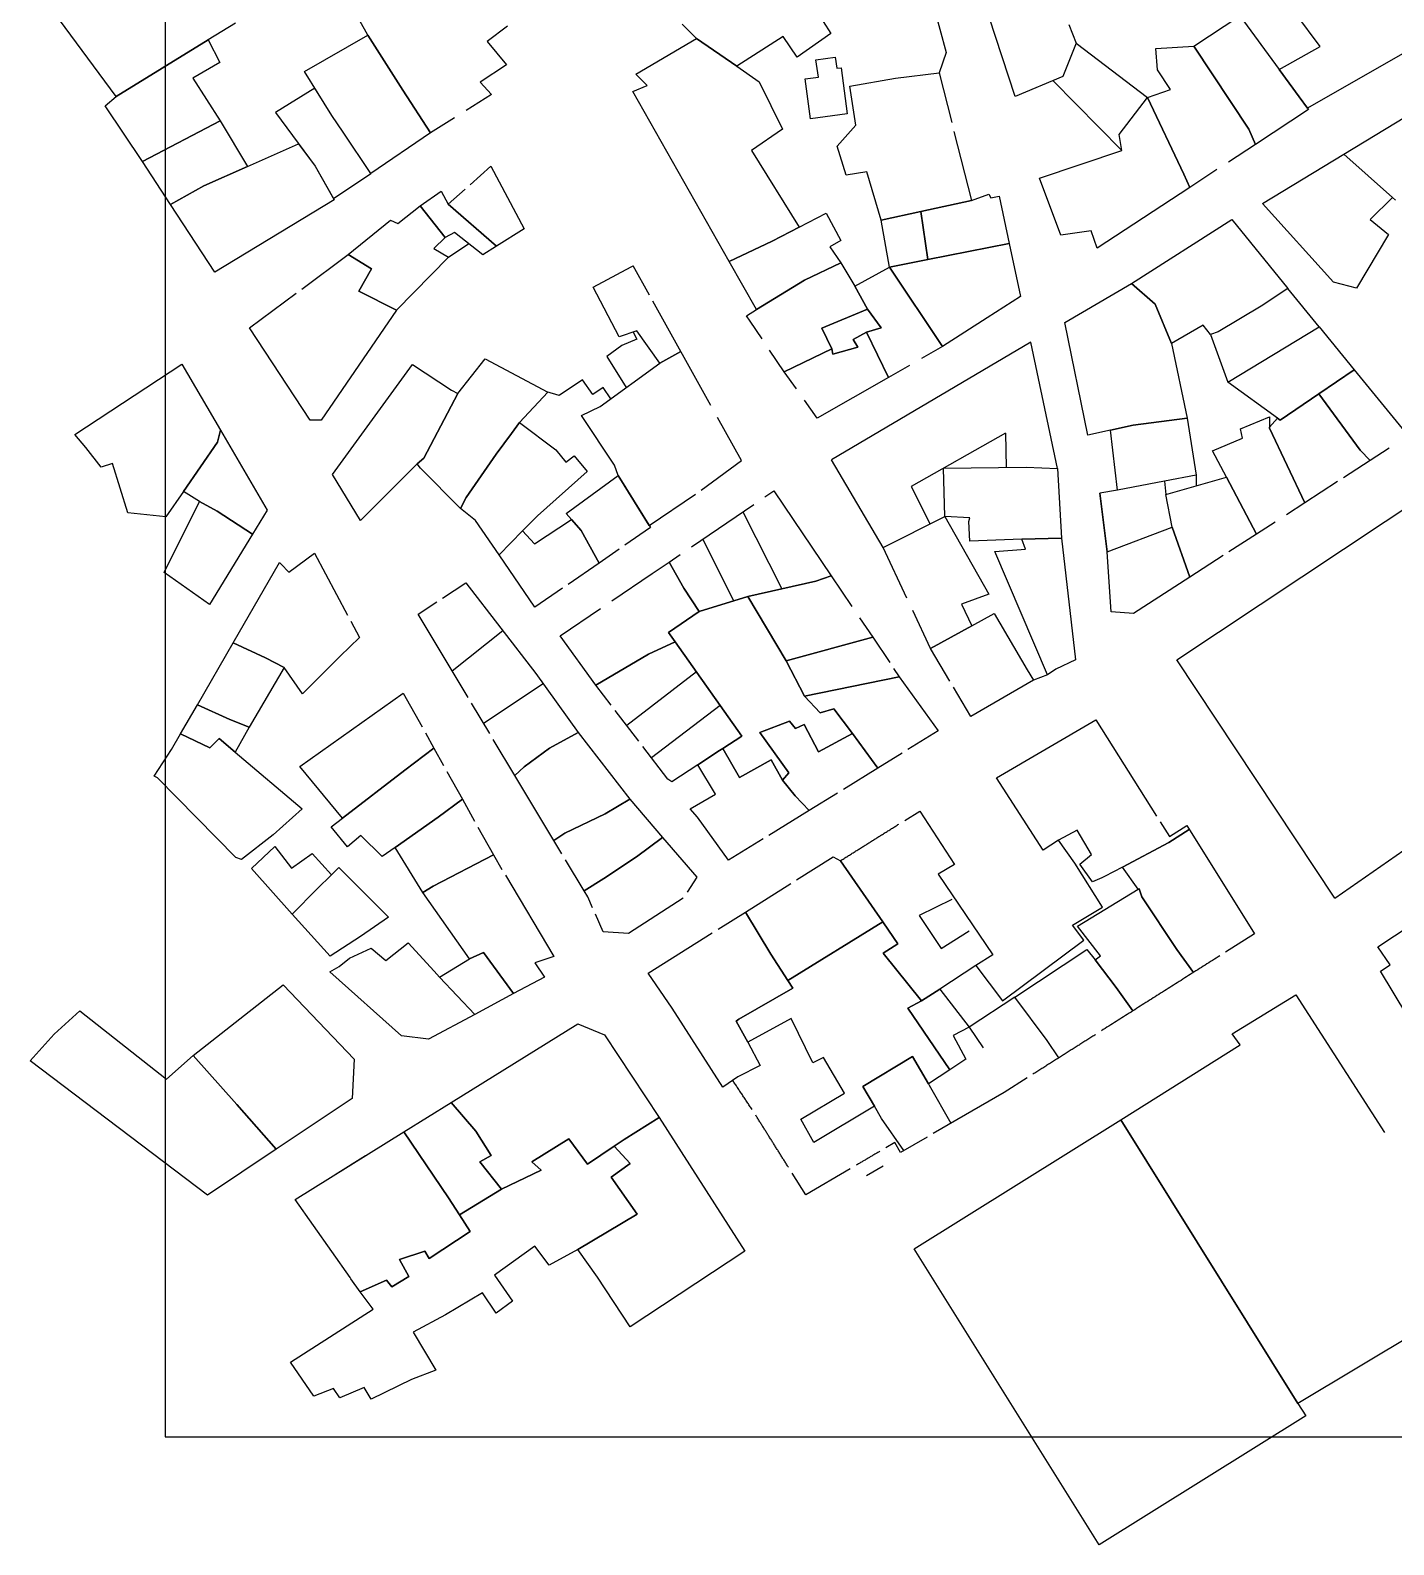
# Model space of a CAD drawing. Header units: millimetres. Extents: x 15 to 383, y 34 to 514.
# Drawn here: x 30.2 to 230.3, y 34.2 to 256.4 of the extents above; entities that cross this region are included whole.
import ezdxf

# ---------------------------------------------------------------- set-up
doc = ezdxf.new("R2010")
doc.units = ezdxf.units.MM
doc.header["$MEASUREMENT"] = 0
doc.layers.add('EKSARXIA KTIRIA', color=253, linetype='Continuous')

msp = doc.modelspace()

# ---------------------------------------------------------------- linework, layer by layer
at = {"layer": 'EKSARXIA KTIRIA'}
for p, q in [((50, 470), (50, 50)), ((144.01, 261.72), (147.68, 255.97)), ((42.81, 246.72), (33.65, 259.08)), ((79.76, 255.73), (77.38, 259.93)), ((162.79, 260.02), (164.64, 253.18)), ((174.77, 246.72), (170.92, 258.34)), ((201, 254.1), (207.73, 258.56)), ((207.73, 258.56), (213.5, 250.68)), ((219.52, 254.04), (215.96, 258.85)), ((60.29, 257.46), (56.31, 255.01)), ((70.43, 250.35), (79.76, 255.73)), ((84.87, 247.63), (79.76, 255.73)), ((79.76, 255.73), (84.87, 247.63)), ((100.22, 257.05), (97.25, 254.78)), ((127.97, 255.22), (125.89, 257.33)), ((147.68, 255.97), (142.74, 252.48)), ((182.64, 257.28), (183.7, 254.55)), ((56.31, 255.01), (42.81, 246.72)), ((42.81, 246.72), (56.31, 255.01)), ((56.31, 255.01), (58.02, 251.7)), ((97.25, 254.78), (100.08, 251.35)), ((119.1, 249.96), (127.97, 255.22)), ((127.97, 255.22), (133.89, 251.14)), ((133.89, 251.14), (127.97, 255.22)), ((140.72, 255.49), (133.89, 251.14)), ((142.74, 252.48), (140.72, 255.49)), ((183.7, 254.55), (181.75, 249.66)), ((183.7, 254.55), (194.18, 246.56)), ((195.41, 253.73), (201, 254.1)), ((195.65, 250.6), (195.41, 253.73)), ((209.08, 241.89), (201, 254.1)), ((201, 254.1), (209.08, 241.89)), ((213.5, 250.68), (219.52, 254.04)), ((58.02, 251.7), (54.04, 249.42)), ((100.08, 251.35), (96.24, 248.79)), ((145.52, 252.1), (148.34, 252.48)), ((145.87, 249.53), (145.52, 252.1)), ((148.34, 252.48), (148.57, 250.85)), ((164.64, 253.18), (163.59, 250.17)), ((232.28, 253.37), (217.68, 244.98)), ((54.04, 249.42), (58.08, 243.11)), ((74.47, 243.91), (70.43, 250.35)), ((120.72, 248.33), (119.1, 249.96)), ((133.89, 251.14), (137.18, 248.87)), ((143.94, 249.28), (145.87, 249.53)), ((144.71, 243.43), (143.94, 249.28)), ((148.57, 250.85), (149.23, 250.93)), ((149.23, 250.93), (150.11, 244.14)), ((150.49, 248.24), (157.18, 249.41)), ((157.18, 249.41), (163.59, 250.17)), ((163.59, 250.17), (165.44, 242.89)), ((181.75, 249.66), (174.77, 246.72)), ((190.4, 238.78), (180.31, 249.05)), ((197.54, 247.71), (195.65, 250.6)), ((213.5, 250.68), (216.44, 246.67)), ((216.44, 246.67), (213.5, 250.68)), ((41.18, 245.34), (42.81, 246.72)), ((71.95, 247.93), (66.18, 244.36)), ((74.47, 243.91), (71.95, 247.93)), ((88.95, 241.35), (84.87, 247.63)), ((84.87, 247.63), (88.95, 241.35)), ((97.87, 246.99), (94.18, 244.66)), ((96.24, 248.79), (97.87, 246.99)), ((118.62, 247.42), (120.72, 248.33)), ((132.78, 222.49), (118.62, 247.42)), ((137.18, 248.87), (140.59, 241.89)), ((151.39, 242.5), (150.49, 248.24)), ((194.18, 246.56), (197.54, 247.71)), ((46.67, 237.17), (41.18, 245.34)), ((190.01, 241.11), (194.18, 246.56)), ((199.53, 235.33), (194.18, 246.56)), ((194.18, 246.56), (199.53, 235.33)), ((217.81, 244.79), (210.02, 239.68)), ((217.68, 244.98), (216.44, 246.67)), ((216.44, 246.67), (217.68, 244.98)), ((217.68, 244.98), (217.81, 244.79)), ((222.99, 238.23), (236.3, 246.32)), ((46.67, 237.17), (58.08, 243.11)), ((58.08, 243.11), (46.67, 237.17)), ((58.08, 243.11), (62.09, 236.45)), ((66.18, 244.36), (72, 236.46)), ((76.11, 241.46), (74.47, 243.91)), ((76.11, 241.46), (74.47, 243.91)), ((92.48, 243.59), (88.95, 241.35)), ((150.11, 244.14), (144.71, 243.43)), ((148.63, 239.4), (151.39, 242.5)), ((80.16, 235.42), (76.11, 241.46)), ((80.16, 235.42), (76.11, 241.46)), ((88.95, 241.35), (80.16, 235.42)), ((140.59, 241.89), (136.07, 238.8)), ((165.77, 241.58), (168.34, 231.45)), ((190.4, 238.78), (190.01, 241.11)), ((209.08, 241.89), (210.02, 239.68)), ((210.02, 239.68), (209.08, 241.89)), ((62.09, 236.45), (69.57, 239.75)), ((69.57, 239.75), (72, 236.46)), ((136.07, 238.8), (143.07, 227.51)), ((149.96, 235.15), (148.63, 239.4)), ((178.31, 234.72), (190.4, 238.78)), ((210.02, 239.68), (206.05, 237.07)), ((211.07, 230.99), (222.99, 238.23)), ((222.99, 238.23), (230.14, 231.88)), ((230.14, 231.88), (222.99, 238.23)), ((50.78, 230.87), (46.67, 237.17)), ((55.67, 233.61), (62.09, 236.45)), ((62.09, 236.45), (55.67, 233.61)), ((72, 236.46), (74.81, 231.52)), ((72, 236.46), (74.69, 231.73)), ((94.76, 233.76), (97.81, 236.46)), ((97.81, 236.46), (102.67, 227.3)), ((152.96, 235.67), (149.96, 235.15)), ((155.08, 228.56), (152.96, 235.67)), ((204.37, 235.97), (200.4, 233.37)), ((50.78, 230.87), (55.67, 233.61)), ((55.67, 233.61), (50.78, 230.87)), ((74.69, 231.73), (80.16, 235.42)), ((181.47, 226.34), (178.31, 234.72)), ((199.53, 235.33), (200.4, 233.37)), ((200.4, 233.37), (199.53, 235.33)), ((74.81, 231.52), (57.26, 220.9)), ((87.4, 230.68), (90.51, 232.82)), ((90.51, 232.82), (91.52, 230.89)), ((91.52, 230.89), (94.01, 233.09)), ((168.34, 231.45), (160.9, 229.83)), ((160.9, 229.83), (168.34, 231.45)), ((168.34, 231.45), (170.91, 232.36)), ((170.91, 232.36), (171.17, 231.82)), ((171.17, 231.82), (172.4, 232.08)), ((172.4, 232.08), (173.87, 225.12)), ((200.4, 233.37), (186.79, 224.43)), ((230.14, 231.88), (226.86, 228.67)), ((230.57, 231.5), (230.14, 231.88)), ((57.26, 220.9), (50.78, 230.87)), ((84.14, 228.08), (87.4, 230.68)), ((91.07, 226.01), (87.4, 230.68)), ((87.4, 230.68), (91.07, 226.01)), ((98.61, 224.74), (91.52, 230.89)), ((91.52, 230.89), (98.61, 224.74)), ((143.07, 227.51), (147.03, 229.56)), ((147.03, 229.56), (149.18, 225.58)), ((160.9, 229.83), (155.08, 228.56)), ((155.08, 228.56), (160.9, 229.83)), ((161.95, 222.79), (160.9, 229.83)), ((160.9, 229.83), (161.95, 222.79)), ((221.46, 219.44), (211.07, 230.99)), ((76.83, 223.51), (83.05, 228.56)), ((83.05, 228.56), (84.14, 228.08)), ((92.47, 226.77), (91.07, 226.01)), ((96.61, 223.48), (92.47, 226.77)), ((102.67, 227.3), (98.61, 224.74)), ((139.07, 225.45), (143.07, 227.51)), ((143.07, 227.51), (139.07, 225.45)), ((156.31, 221.68), (155.08, 228.56)), ((185.89, 226.99), (181.47, 226.34)), ((186.79, 224.43), (185.89, 226.99)), ((191.85, 219.26), (206.54, 228.64)), ((206.54, 228.64), (214.77, 218.55)), ((226.86, 228.67), (229.57, 226.46)), ((91.07, 226.01), (89.44, 224.4)), ((91.59, 223.15), (94.54, 225.13)), ((98.61, 224.74), (96.61, 223.48)), ((139.07, 225.45), (132.78, 222.49)), ((132.78, 222.49), (139.07, 225.45)), ((149.18, 225.58), (147.53, 224.64)), ((147.53, 224.64), (149.15, 222.31)), ((173.87, 225.12), (161.95, 222.79)), ((161.95, 222.79), (173.87, 225.12)), ((173.87, 225.12), (175.52, 217.33)), ((229.57, 226.46), (224.86, 218.59)), ((70.03, 218.45), (76.83, 223.51)), ((76.83, 223.51), (80.29, 221.39)), ((80.29, 221.39), (76.83, 223.51)), ((91.59, 223.15), (83.95, 215.33)), ((89.44, 224.4), (91.59, 223.15)), ((136.79, 215.44), (132.78, 222.49)), ((143.81, 219.77), (149.15, 222.31)), ((149.15, 222.31), (143.81, 219.77)), ((149.15, 222.31), (151.24, 218.86)), ((161.95, 222.79), (156.31, 221.68)), ((156.31, 221.68), (161.95, 222.79)), ((80.29, 221.39), (78.4, 218.16)), ((78.4, 218.16), (80.29, 221.39)), ((112.81, 218.73), (118.4, 221.69)), ((118.4, 221.69), (118.68, 221.84)), ((151.24, 218.86), (156.31, 221.68)), ((156.31, 221.68), (164.1, 210.01)), ((164.1, 210.01), (156.31, 221.68)), ((62.36, 212.74), (69.23, 217.86)), ((78.4, 218.16), (83.95, 215.33)), ((83.95, 215.33), (78.4, 218.16)), ((116.61, 211.42), (112.81, 218.73)), ((136.79, 215.44), (143.81, 219.77)), ((143.81, 219.77), (136.79, 215.44)), ((151.24, 218.86), (153.08, 215.51)), ((153.08, 215.51), (151.24, 218.86)), ((182.06, 213.55), (191.85, 219.26)), ((195.29, 216.22), (191.85, 219.26)), ((191.85, 219.26), (195.29, 216.22)), ((214.77, 218.55), (210.87, 215.94)), ((219.36, 212.92), (214.77, 218.55)), ((224.86, 218.59), (221.46, 219.44)), ((175.52, 217.33), (170.65, 214.21)), ((197.69, 210.47), (195.29, 216.22)), ((195.29, 216.22), (197.69, 210.47)), ((210.87, 215.94), (204.56, 212.18)), ((83.95, 215.33), (72.9, 199.2)), ((135.3, 214.53), (136.79, 215.44)), ((135.84, 213.74), (135.3, 214.53)), ((137.6, 211.12), (135.84, 213.74)), ((153.08, 215.51), (146.38, 212.7)), ((146.38, 212.7), (153.08, 215.51)), ((155.1, 212.76), (153.08, 215.51)), ((153.08, 215.51), (155.1, 212.76)), ((170.65, 214.21), (164.1, 210.01)), ((185.43, 197.01), (182.06, 213.55)), ((71.28, 199.22), (62.36, 212.74)), ((119.24, 212.33), (116.61, 211.42)), ((118.66, 212.13), (119.21, 211.11)), ((122.59, 207.58), (119.24, 212.33)), ((146.38, 212.7), (147.85, 209.69)), ((147.85, 209.69), (146.38, 212.7)), ((150.99, 211.02), (152.91, 212.1)), ((152.91, 212.1), (150.99, 211.02)), ((152.91, 212.1), (155.1, 212.76)), ((155.1, 212.76), (152.91, 212.1)), ((156.15, 205.48), (152.91, 212.1)), ((152.91, 212.1), (156.15, 205.48)), ((202.35, 213.16), (197.69, 210.47)), ((203.43, 211.78), (202.35, 213.16)), ((204.56, 212.18), (203.43, 211.78)), ((203.43, 211.78), (205.99, 204.8)), ((205.99, 204.8), (219.36, 212.92)), ((219.36, 212.92), (224.54, 206.57)), ((117.02, 210.14), (114.83, 208.55)), ((119.21, 211.11), (117.02, 210.14)), ((122.59, 207.58), (125.67, 209.29)), ((125.67, 209.29), (122.59, 207.58)), ((140.87, 206.28), (138.72, 209.46)), ((140.87, 206.28), (147.85, 209.69)), ((147.85, 209.69), (140.87, 206.28)), ((177.08, 210.63), (147.8, 193.4)), ((147.85, 209.69), (147.98, 208.87)), ((147.98, 208.87), (147.85, 209.69)), ((147.98, 208.87), (151.67, 209.93)), ((151.67, 209.93), (147.98, 208.87)), ((151.67, 209.93), (150.99, 211.02)), ((150.99, 211.02), (151.67, 209.93)), ((164.1, 210.01), (161, 208.25)), ((180.99, 192.13), (177.08, 210.63)), ((197.69, 210.47), (200.02, 199.48)), ((36.71, 197.1), (52.42, 207.43)), ((52.42, 207.43), (58.12, 197.72)), ((74.54, 191.25), (86.27, 207.37)), ((86.27, 207.37), (92.04, 203.61)), ((92.97, 203.13), (96.95, 208.2)), ((96.95, 208.2), (106.15, 203.3)), ((113.85, 201.22), (122.59, 207.58)), ((114.83, 208.55), (117.68, 204)), ((159.25, 207.25), (156.15, 205.48)), ((111.27, 205.12), (107.81, 202.83)), ((112.75, 202.96), (111.27, 205.12)), ((142.65, 203.78), (140.87, 206.28)), ((156.15, 205.48), (145.69, 199.51)), ((213.26, 199.48), (205.99, 204.8)), ((224.54, 206.57), (219.34, 203.05)), ((219.34, 203.05), (224.54, 206.57)), ((224.54, 206.57), (232.45, 196.88)), ((92.97, 203.13), (87.98, 193.63)), ((87.98, 193.63), (92.97, 203.13)), ((92.04, 203.61), (92.97, 203.13)), ((106.15, 203.3), (102.02, 198.84)), ((107.81, 202.83), (106, 203.38)), ((114.3, 204.02), (112.75, 202.96)), ((115.4, 202.35), (114.3, 204.02)), ((219.34, 203.05), (213.64, 199.2)), ((213.64, 199.2), (219.34, 203.05)), ((219.34, 203.05), (225.4, 194.81)), ((225.4, 194.81), (219.34, 203.05)), ((111.11, 199.88), (113.85, 201.22)), ((145.69, 199.51), (143.81, 202.15)), ((72.9, 199.2), (71.28, 199.22)), ((100.84, 197.25), (102.02, 198.84)), ((102.02, 198.84), (100.84, 197.25)), ((102.02, 198.84), (107.31, 194.83)), ((115.96, 192.61), (111.11, 199.88)), ((134.61, 193.26), (131.08, 199.58)), ((192.1, 198.46), (185.43, 197.01)), ((188.76, 197.74), (192.1, 198.46)), ((200.02, 199.48), (192.1, 198.46)), ((192.1, 198.46), (200.02, 199.48)), ((200.02, 199.48), (201.33, 191.12)), ((207.85, 197.95), (212.09, 199.68)), ((208.11, 196.58), (207.85, 197.95)), ((212.09, 199.68), (212.07, 198.18)), ((212.07, 198.18), (213.26, 199.48)), ((212.07, 198.18), (212.07, 198.05)), ((212.07, 198.05), (212.07, 198.18)), ((212.07, 198.05), (217.3, 187.09)), ((217.3, 187.09), (212.07, 198.05)), ((213.64, 199.2), (213.26, 199.48)), ((213.26, 199.48), (213.64, 199.2)), ((38.32, 195.21), (36.71, 197.1)), ((57.68, 195.99), (52.66, 188.74)), ((52.66, 188.74), (57.68, 195.99)), ((58.12, 197.72), (57.68, 195.99)), ((57.68, 195.99), (58.12, 197.72)), ((58.12, 197.72), (64.98, 186)), ((98.57, 194.23), (100.84, 197.25)), ((100.84, 197.25), (98.57, 194.23)), ((173.35, 197.31), (159.49, 189.47)), ((173.35, 197.31), (173.42, 192.27)), ((189.77, 188.95), (188.76, 197.74)), ((203.73, 194.71), (208.11, 196.58)), ((40.6, 192.32), (38.32, 195.21)), ((87.98, 193.63), (86.99, 192.81)), ((86.99, 192.81), (87.98, 193.63)), ((94.16, 187.85), (98.57, 194.23)), ((98.57, 194.23), (94.16, 187.85)), ((107.31, 194.83), (108.79, 193.05)), ((108.79, 193.05), (110.02, 193.99)), ((110.02, 193.99), (111.91, 191.65)), ((155.39, 180.5), (147.8, 193.4)), ((205.77, 190.86), (203.73, 194.71)), ((225.4, 194.81), (226.89, 193.28)), ((226.89, 193.28), (225.4, 194.81)), ((229.67, 195.08), (226.89, 193.28)), ((42.25, 192.85), (40.6, 192.32)), ((44.5, 185.61), (42.25, 192.85)), ((78.65, 184.48), (74.54, 191.25)), ((86.99, 192.81), (78.65, 184.48)), ((87.47, 192.18), (86.99, 192.81)), ((93.32, 186.23), (87.47, 192.18)), ((111.91, 191.65), (104.63, 185.17)), ((116.49, 191.1), (115.96, 192.61)), ((128.66, 188.94), (134.61, 193.26)), ((164.22, 192.14), (176.36, 192.31)), ((164.43, 185.05), (164.22, 192.14)), ((176.36, 192.31), (180.99, 192.13)), ((180.99, 192.13), (181.58, 181.9)), ((226.89, 193.28), (222.93, 190.73)), ((108.87, 185.49), (116.49, 191.1)), ((116.49, 191.1), (121.23, 183.43)), ((121.04, 183.75), (116.49, 191.1)), ((159.49, 189.47), (162.27, 183.96)), ((189.77, 188.95), (187.17, 188.47)), ((196.69, 190.24), (189.77, 188.95)), ((201.33, 191.12), (196.69, 190.24)), ((196.69, 190.24), (196.87, 188.28)), ((196.87, 188.28), (205.77, 190.86)), ((201.33, 191.12), (201.32, 189.57)), ((205.77, 190.86), (210.18, 182.49)), ((210.18, 182.49), (205.77, 190.86)), ((222.09, 190.19), (217.3, 187.09)), ((49.83, 176.86), (55.04, 187.25)), ((52.66, 188.74), (50.08, 185.01)), ((55.04, 187.25), (52.66, 188.74)), ((57.62, 185.86), (55.04, 187.25)), ((55.04, 187.25), (57.62, 185.86)), ((93.32, 186.23), (94.16, 187.85)), ((94.16, 187.85), (93.32, 186.23)), ((138.03, 187.96), (139.31, 188.82)), ((139.31, 188.82), (147.74, 176.37)), ((187.17, 188.47), (188.24, 179.88)), ((188.24, 179.88), (187.17, 188.47)), ((197.78, 183.5), (196.87, 188.28)), ((198.48, 164.04), (235.77, 188.79)), ((217.3, 187.09), (214.58, 185.33)), ((50.08, 185.01), (44.5, 185.61)), ((62.81, 182.46), (57.62, 185.86)), ((57.62, 185.86), (62.81, 182.46)), ((64.98, 186), (62.81, 182.46)), ((95.54, 184.49), (93.32, 186.23)), ((99, 179.44), (95.54, 184.49)), ((104.63, 185.17), (102.46, 182.97)), ((104.21, 181.05), (109.64, 184.61)), ((109.64, 184.61), (108.87, 185.49)), ((109.64, 184.61), (111.03, 183.02)), ((111.03, 183.02), (109.64, 184.61)), ((134.78, 185.74), (140.49, 174.46)), ((155.39, 180.5), (164.43, 185.05)), ((164.43, 185.05), (170.87, 173.68)), ((168.11, 184.88), (164.43, 185.05)), ((167.97, 184.34), (168.11, 184.88)), ((62.81, 182.46), (56.51, 172.16)), ((99, 179.44), (102.46, 182.97)), ((102.46, 182.97), (99, 179.44)), ((102.46, 182.97), (104.21, 181.05)), ((111.03, 183.02), (113.71, 178.24)), ((113.71, 178.24), (111.03, 183.02)), ((121.23, 183.43), (117.47, 180.84)), ((168.08, 181.47), (167.97, 184.34)), ((188.24, 179.88), (197.78, 183.5)), ((200.4, 176.17), (197.78, 183.5)), ((197.78, 183.5), (200.4, 176.17)), ((210.18, 182.49), (206.14, 179.87)), ((212.9, 184.24), (210.18, 182.49)), ((116.65, 180.27), (113.71, 178.24)), ((128.9, 181.74), (133.41, 172.69)), ((158.87, 173.1), (155.39, 180.5)), ((175.75, 181.72), (168.08, 181.47)), ((171.76, 179.92), (176.27, 180.28)), ((175.75, 181.72), (181.58, 181.9)), ((181.58, 181.9), (175.75, 181.72)), ((176.27, 180.28), (175.75, 181.72)), ((181.58, 181.9), (183.6, 164.01)), ((59.96, 166.51), (66.78, 178.32)), ((66.78, 178.32), (67, 178.09)), ((67, 178.09), (68.15, 176.92)), ((68.15, 176.92), (71.89, 179.67)), ((71.89, 179.67), (76.76, 170.58)), ((104.27, 171.74), (99, 179.44)), ((113.71, 178.24), (109.16, 175.11)), ((121.47, 176.68), (123.95, 178.36)), ((123.95, 178.36), (125.6, 179.49)), ((123.95, 178.36), (126.1, 174.53)), ((126.1, 174.53), (123.95, 178.36)), ((179.51, 161.84), (171.76, 179.92)), ((188.87, 171.06), (188.24, 179.88)), ((205.29, 179.33), (200.4, 176.17)), ((56.51, 172.16), (49.83, 176.86)), ((115.54, 172.67), (121.47, 176.68)), ((145.48, 175.57), (147.74, 176.37)), ((147.74, 176.37), (145.48, 175.57)), ((147.74, 176.37), (150.8, 171.87)), ((200.4, 176.17), (192.11, 170.81)), ((90.72, 173.1), (94.1, 175.31)), ((94.1, 175.31), (104.42, 162.01)), ((108.33, 174.54), (104.27, 171.74)), ((126.1, 174.53), (128.39, 171.1)), ((128.39, 171.1), (126.1, 174.53)), ((135.5, 173.34), (145.48, 175.57)), ((145.48, 175.57), (135.5, 173.34)), ((170.87, 173.68), (166.9, 172.21)), ((87.11, 170.74), (89.88, 172.55)), ((107.95, 167.54), (113.88, 171.55)), ((135.5, 173.34), (128.39, 171.1)), ((128.39, 171.1), (135.5, 173.34)), ((141.13, 163.87), (135.5, 173.34)), ((135.5, 173.34), (141.13, 163.87)), ((162.34, 165.71), (159.73, 171.26)), ((166.9, 172.21), (168.41, 169.03)), ((77.24, 169.69), (78.5, 167.32)), ((94.45, 158.51), (87.11, 170.74)), ((128.39, 171.1), (123.88, 168.05)), ((123.88, 168.05), (128.39, 171.1)), ((151.92, 170.21), (153.85, 167.36)), ((168.41, 169.03), (162.34, 165.71)), ((162.34, 165.71), (168.41, 169.03)), ((168.41, 169.03), (171.67, 170.81)), ((171.67, 170.81), (176.5, 162.58)), ((192.11, 170.81), (188.87, 171.06)), ((78.5, 167.32), (75.69, 164.57)), ((92.1, 162.43), (99.53, 168.32)), ((113.22, 160.3), (107.95, 167.54)), ((124.87, 166.69), (120.92, 164.88)), ((120.92, 164.88), (124.87, 166.69)), ((123.88, 168.05), (124.87, 166.69)), ((124.87, 166.69), (123.88, 168.05)), ((124.87, 166.69), (134.63, 152.85)), ((134.63, 152.85), (124.87, 166.69)), ((153.85, 167.36), (141.13, 163.87)), ((141.13, 163.87), (153.85, 167.36)), ((153.85, 167.36), (156.35, 163.62)), ((54.72, 157.44), (59.96, 166.51)), ((64.74, 164.3), (59.96, 166.51)), ((59.96, 166.51), (64.74, 164.3)), ((75.69, 164.57), (70.15, 159.06)), ((120.92, 164.88), (113.22, 160.3)), ((113.22, 160.3), (120.92, 164.88)), ((165.19, 160.88), (162.34, 165.71)), ((67.46, 162.91), (62.32, 154.16)), ((67.46, 162.91), (64.74, 164.3)), ((64.74, 164.3), (67.46, 162.91)), ((70.15, 159.06), (67.46, 162.91)), ((128, 162.25), (117.74, 154.39)), ((143.81, 158.72), (141.13, 163.87)), ((141.13, 163.87), (143.81, 158.72)), ((156.91, 162.78), (157.75, 161.54)), ((176.5, 162.58), (177.45, 161.07)), ((180.75, 162.65), (179.51, 161.84)), ((183.6, 164.01), (180.75, 162.65)), ((221.69, 129.06), (198.48, 164.04)), ((96.71, 154.75), (105.46, 160.56)), ((104.42, 162.01), (110.61, 153.37)), ((115.44, 157.4), (113.22, 160.3)), ((143.81, 158.72), (157.75, 161.54)), ((157.75, 161.54), (143.81, 158.72)), ((157.75, 161.54), (163.47, 153.6)), ((177.45, 161.07), (168.26, 155.7)), ((179.51, 161.84), (177.45, 161.07)), ((69.75, 148.39), (84.93, 159.15)), ((84.93, 159.15), (87.69, 154.19)), ((146.11, 156.23), (143.81, 158.72)), ((143.81, 158.72), (146.11, 156.23)), ((168.26, 155.7), (165.71, 160.02)), ((52.25, 153.17), (54.72, 157.44)), ((54.72, 157.44), (59.47, 155.27)), ((59.47, 155.27), (54.72, 157.44)), ((97.63, 153.21), (94.97, 157.65)), ((131.47, 157.34), (121.39, 149.63)), ((148.13, 156.84), (146.11, 156.23)), ((146.11, 156.23), (148.13, 156.84)), ((150.87, 153.24), (148.13, 156.84)), ((148.13, 156.84), (150.87, 153.24)), ((62.32, 154.16), (59.47, 155.27)), ((59.47, 155.27), (62.32, 154.16)), ((62.32, 154.16), (60.28, 150.47)), ((106.41, 151.09), (110.61, 153.37)), ((110.61, 153.37), (106.41, 151.09)), ((110.61, 153.37), (118.18, 143.57)), ((137.27, 153.37), (141.61, 155.03)), ((141.61, 155.03), (137.27, 153.37)), ((141.55, 147.46), (137.27, 153.37)), ((137.27, 153.37), (141.55, 147.46)), ((141.61, 155.03), (142.53, 153.94)), ((142.53, 153.94), (141.61, 155.03)), ((142.53, 153.94), (143.77, 154.54)), ((143.77, 154.54), (142.53, 153.94)), ((143.77, 154.54), (145.9, 150.51)), ((145.9, 150.51), (143.77, 154.54)), ((163.47, 153.6), (159.02, 150.86)), ((172.01, 146.73), (186.59, 155.22)), ((186.59, 155.22), (195.49, 141.11)), ((50.93, 150.89), (52.25, 153.17)), ((52.25, 153.17), (56.55, 151.13)), ((56.55, 151.13), (52.25, 153.17)), ((57.92, 152.48), (56.55, 151.13)), ((56.55, 151.13), (57.92, 152.48)), ((60.28, 150.47), (57.92, 152.48)), ((57.92, 152.48), (60.28, 150.47)), ((88.18, 153.31), (89.44, 151.05)), ((101.33, 147.05), (98.15, 152.35)), ((123.76, 146.53), (120.12, 151.29)), ((134.63, 152.85), (131.85, 151.03)), ((131.85, 151.03), (134.63, 152.85)), ((145.9, 150.51), (150.87, 153.24)), ((150.87, 153.24), (145.9, 150.51)), ((154.58, 148.11), (150.87, 153.24)), ((150.87, 153.24), (154.58, 148.11)), ((48.35, 146.97), (50.93, 150.89)), ((60.28, 150.47), (70.1, 142.14)), ((89.44, 151.05), (85.19, 147.86)), ((85.19, 147.86), (89.44, 151.05)), ((89.44, 151.05), (90.85, 148.51)), ((102.68, 148.34), (106.41, 151.09)), ((106.41, 151.09), (102.68, 148.34)), ((131.38, 150.72), (128.2, 148.64)), ((128.2, 148.64), (131.38, 150.72)), ((131.85, 151.03), (131.38, 150.72)), ((131.38, 150.72), (131.85, 151.03)), ((131.85, 151.03), (134.27, 146.75)), ((134.27, 146.75), (131.85, 151.03)), ((134.27, 146.75), (138.93, 149.34)), ((138.93, 149.34), (134.27, 146.75)), ((138.93, 149.34), (140.61, 146.39)), ((140.61, 146.39), (138.93, 149.34)), ((158.17, 150.33), (154.58, 148.11)), ((221.69, 129.06), (252.69, 150.71)), ((48.87, 146.72), (48.35, 146.97)), ((60.36, 135.04), (48.87, 146.72)), ((76.03, 140.8), (69.75, 148.39)), ((85.19, 147.86), (76.03, 140.8)), ((76.03, 140.8), (85.19, 147.86)), ((91.34, 147.63), (93.61, 143.56)), ((101.33, 147.05), (102.68, 148.34)), ((102.68, 148.34), (101.33, 147.05)), ((107.06, 137.51), (101.33, 147.05)), ((128.2, 148.64), (124.38, 146.14)), ((130.77, 144.31), (128.2, 148.64)), ((140.61, 146.39), (141.55, 147.46)), ((141.55, 147.46), (140.61, 146.39)), ((154.58, 148.11), (149.54, 145.01)), ((178.86, 136.1), (172.01, 146.73)), ((124.38, 146.14), (123.76, 146.53)), ((140.61, 146.39), (142.45, 144.05)), ((142.45, 144.05), (140.61, 146.39)), ((148.69, 144.48), (144.51, 141.91)), ((93.61, 143.56), (90.08, 140.95)), ((90.08, 140.95), (93.61, 143.56)), ((93.61, 143.56), (95.39, 140.35)), ((114.58, 141.45), (118.18, 143.57)), ((118.18, 143.57), (114.58, 141.45)), ((118.18, 143.57), (123, 137.98)), ((127.04, 142.18), (130.77, 144.31)), ((142.45, 144.05), (144.51, 141.91)), ((144.51, 141.91), (142.45, 144.05)), ((70.1, 142.14), (65.84, 138.36)), ((74.34, 139.5), (76.03, 140.8)), ((90.08, 140.95), (83.75, 136.49)), ((83.75, 136.49), (90.08, 140.95)), ((108.67, 138.57), (114.58, 141.45)), ((114.58, 141.45), (108.67, 138.57)), ((128.11, 140.94), (127.04, 142.18)), ((132.7, 134.63), (128.11, 140.94)), ((144.51, 141.91), (138.61, 138.27)), ((158.54, 140.46), (160.74, 141.84)), ((160.74, 141.84), (165.86, 133.98)), ((196.02, 140.26), (197.4, 138.09)), ((65.84, 138.36), (61.17, 134.72)), ((76.77, 136.61), (74.34, 139.5)), ((78.69, 138.23), (76.77, 136.61)), ((81.85, 135.15), (78.69, 138.23)), ((95.88, 139.47), (98.16, 135.39)), ((107.06, 137.51), (108.67, 138.57)), ((108.67, 138.57), (107.06, 137.51)), ((123, 137.98), (119.17, 135.14)), ((119.17, 135.14), (123, 137.98)), ((123, 137.98), (128.04, 132.13)), ((183.84, 139.02), (181.12, 137.54)), ((185.97, 135.44), (183.84, 139.02)), ((197.29, 137.2), (200.32, 139.13)), ((200.32, 139.13), (197.29, 137.2)), ((197.4, 138.09), (199.97, 139.7)), ((199.97, 139.7), (209.88, 123.82)), ((62.67, 133.39), (66.11, 136.63)), ((66.11, 136.63), (68.53, 133.47)), ((68.53, 133.47), (71.56, 135.62)), ((71.56, 135.62), (74.39, 132.47)), ((83.75, 136.49), (81.85, 135.15)), ((87.8, 129.89), (83.75, 136.49)), ((108.23, 135.56), (107.06, 137.51)), ((137.75, 137.74), (132.7, 134.63)), ((181.12, 137.54), (178.86, 136.1)), ((183.51, 134.18), (181.12, 137.54)), ((190.51, 133.62), (197.29, 137.2)), ((197.29, 137.2), (190.51, 133.62)), ((61.17, 134.72), (60.36, 135.04)), ((68.65, 126.72), (62.67, 133.39)), ((74.39, 132.47), (75.49, 133.55)), ((75.49, 133.55), (82.78, 126.27)), ((89.31, 130.83), (98.16, 135.39)), ((98.16, 135.39), (89.31, 130.83)), ((98.16, 135.39), (99.41, 133.28)), ((111.47, 130.15), (108.75, 134.7)), ((119.17, 135.14), (114.36, 131.94)), ((114.36, 131.94), (119.17, 135.14)), ((148.04, 135.1), (149.1, 134.54)), ((155.35, 125.56), (149.1, 134.54)), ((149.1, 134.54), (155.35, 125.56)), ((165.86, 133.98), (163.43, 132.59)), ((187.58, 127.75), (183.51, 134.18)), ((184.26, 134.06), (185.97, 135.44)), ((186.09, 131.43), (184.26, 134.06)), ((190.51, 133.62), (187.85, 132.21)), ((192.81, 130.35), (190.51, 133.62)), ((74.39, 132.47), (72.32, 130.43)), ((72.32, 130.43), (74.39, 132.47)), ((99.93, 132.42), (107.06, 120.47)), ((114.36, 131.94), (111.47, 130.15)), ((111.47, 130.15), (114.36, 131.94)), ((128.04, 132.13), (126.61, 129.94)), ((135.15, 127), (141.83, 131.2)), ((163.43, 132.59), (171.48, 120.73)), ((187.5, 132.06), (186.09, 131.43)), ((187.85, 132.21), (187.5, 132.06)), ((68.65, 126.72), (72.32, 130.43)), ((72.32, 130.43), (68.65, 126.72)), ((87.8, 129.89), (89.31, 130.83)), ((89.31, 130.83), (87.8, 129.89)), ((94.67, 120.15), (87.8, 129.89)), ((112.01, 129.25), (111.47, 130.15)), ((112.73, 127.63), (112.01, 129.25)), ((126.02, 129.05), (117.99, 123.86)), ((183.92, 124.94), (192.81, 130.35)), ((192.81, 130.35), (192.94, 130.43)), ((192.94, 130.43), (192.81, 130.35)), ((192.94, 130.43), (193.37, 129.23)), ((193.37, 129.23), (192.94, 130.43)), ((193.37, 129.23), (198.5, 121.52)), ((198.5, 121.52), (193.37, 129.23)), ((74.2, 120.54), (68.65, 126.72)), ((114.28, 124.13), (113.15, 126.69)), ((131.14, 124.48), (135.15, 127)), ((138.91, 120.81), (135.15, 127)), ((135.15, 127), (138.91, 120.81)), ((165.48, 128.84), (160.67, 126.49)), ((183.17, 125.07), (187.58, 127.75)), ((227.97, 121.92), (235.59, 126.94)), ((82.78, 126.27), (78.66, 123.43)), ((141.4, 116.95), (155.35, 125.56)), ((155.35, 125.56), (141.4, 116.95)), ((155.41, 125.45), (155.35, 125.56)), ((155.35, 125.56), (155.41, 125.45)), ((155.41, 125.45), (157.55, 122.35)), ((157.55, 122.35), (155.41, 125.45)), ((160.67, 126.49), (163.88, 121.67)), ((184.85, 122.89), (183.17, 125.07)), ((187.28, 120.59), (183.92, 124.94)), ((78.66, 123.43), (74.2, 120.54)), ((82.39, 119.92), (85.68, 122.48)), ((85.68, 122.48), (89.45, 118.36)), ((117.99, 123.86), (114.28, 124.13)), ((120.88, 118.04), (130.29, 123.95)), ((157.55, 122.35), (155.37, 120.97)), ((155.37, 120.97), (157.55, 122.35)), ((163.88, 121.67), (168, 124.27)), ((172.9, 113.99), (184.85, 122.89)), ((209.88, 123.82), (205.65, 121.14)), ((75.55, 119.04), (77.07, 120.24)), ((77.07, 120.24), (80.21, 121.71)), ((80.21, 121.71), (82.39, 119.92)), ((90.27, 117.48), (94.67, 120.15)), ((94.67, 120.15), (96.73, 121.08)), ((96.73, 121.08), (94.67, 120.15)), ((96.73, 121.08), (101.11, 115.04)), ((101.11, 115.04), (96.73, 121.08)), ((107.06, 120.47), (104.27, 119.58)), ((138.91, 120.81), (141.4, 116.95)), ((141.4, 116.95), (138.91, 120.81)), ((161.03, 113.97), (155.37, 120.97)), ((155.37, 120.97), (161.03, 113.97)), ((171.48, 120.73), (168.96, 119.16)), ((174.71, 114.52), (185.28, 121.54)), ((185.28, 121.54), (186.51, 119.98)), ((186.51, 119.98), (187.28, 120.59)), ((198.5, 121.52), (200.94, 118.16)), ((200.94, 118.16), (198.5, 121.52)), ((229.78, 119.27), (227.97, 121.92)), ((74.15, 118.22), (75.55, 119.04)), ((84.7, 108.85), (74.15, 118.22)), ((89.45, 118.36), (90.27, 117.48)), ((104.27, 119.58), (105.65, 117.47)), ((124.39, 112.91), (120.88, 118.04)), ((168.96, 119.16), (163.71, 115.72)), ((168.96, 119.16), (172.9, 113.99)), ((189.57, 115.94), (186.51, 119.98)), ((186.51, 119.98), (189.57, 115.94)), ((228.38, 118.35), (229.78, 119.27)), ((232.23, 111.95), (228.38, 118.35)), ((60.93, 111.32), (67.3, 116.35)), ((67.3, 116.35), (77.71, 105.44)), ((90.27, 117.48), (95.42, 111.99)), ((95.42, 111.99), (90.27, 117.48)), ((105.65, 117.47), (101.11, 115.04)), ((142.11, 115.84), (134.19, 111.27)), ((134.19, 111.27), (142.11, 115.84)), ((141.4, 116.95), (142.11, 115.84)), ((142.11, 115.84), (141.4, 116.95)), ((163.71, 115.72), (161.03, 113.97)), ((161.03, 113.97), (163.71, 115.72)), ((163.71, 115.72), (167.99, 110.12)), ((192.03, 112.51), (189.57, 115.94)), ((189.57, 115.94), (192.03, 112.51)), ((101.11, 115.04), (95.42, 111.99)), ((159.01, 112.9), (161.03, 113.97)), ((161.03, 113.97), (159.01, 112.9)), ((174.71, 114.52), (167.99, 110.12)), ((179.45, 108.14), (174.71, 114.52)), ((206.61, 109.14), (215.94, 114.85)), ((215.94, 114.85), (228.98, 94.65)), ((33.7, 109.07), (37.44, 112.52)), ((37.44, 112.52), (50.18, 102.51)), ((54.09, 105.97), (60.93, 111.32)), ((95.42, 111.99), (88.64, 108.35)), ((131.86, 101.33), (124.39, 112.91)), ((134.19, 111.27), (133.82, 111.02)), ((133.82, 111.02), (134.19, 111.27)), ((141.87, 111.41), (135.5, 107.91)), ((145.05, 104.89), (141.87, 111.41)), ((165.16, 103.87), (159.01, 112.9)), ((159.01, 112.9), (165.16, 103.87)), ((30.19, 105.16), (33.7, 109.07)), ((91.96, 99.07), (110.55, 110.63)), ((110.55, 110.63), (114.47, 108.98)), ((114.47, 108.98), (122.48, 96.85)), ((133.82, 111.02), (135.5, 107.91)), ((135.5, 107.91), (133.82, 111.02)), ((167.99, 110.12), (165.67, 108.91)), ((165.67, 108.91), (167.53, 105.42)), ((167.99, 110.12), (170.08, 107.09)), ((207.76, 107.51), (206.61, 109.14)), ((88.64, 108.35), (84.7, 108.85)), ((135.5, 107.91), (137.32, 104.49)), ((181.16, 105.62), (179.45, 108.14)), ((190.27, 96.54), (207.76, 107.51)), ((56.21, 85.46), (30.19, 105.16)), ((50.18, 102.51), (54.09, 105.97)), ((54.09, 105.97), (60.52, 98.79)), ((60.52, 98.79), (54.09, 105.97)), ((77.71, 105.44), (77.43, 99.64)), ((137.32, 104.49), (134.06, 102.82)), ((146.61, 105.65), (145.05, 104.89)), ((149.72, 100.42), (146.61, 105.65)), ((152.4, 101.4), (159.71, 105.82)), ((159.71, 105.82), (152.4, 101.4)), ((159.71, 105.82), (162.03, 101.82)), ((162.03, 101.82), (159.71, 105.82)), ((167.53, 105.42), (165.16, 103.87)), ((134.06, 102.82), (131.86, 101.33)), ((165.16, 103.87), (162.03, 101.82)), ((176.51, 102.67), (173.13, 100.53)), ((143.31, 96.6), (149.72, 100.42)), ((154.1, 98.51), (152.4, 101.4)), ((152.4, 101.4), (154.1, 98.51)), ((162.03, 101.82), (162.14, 101.62)), ((162.14, 101.62), (165.32, 96.01)), ((173.13, 100.53), (162.71, 94.5)), ((60.52, 98.79), (66.3, 92.2)), ((66.3, 92.2), (60.52, 98.79)), ((77.43, 99.64), (66.3, 92.2)), ((85.02, 94.75), (91.96, 99.07)), ((91.96, 99.07), (95.57, 94.86)), ((95.57, 94.86), (91.96, 99.07)), ((154.1, 98.51), (145.19, 93.17)), ((155.14, 96.74), (154.1, 98.51)), ((122.48, 96.85), (117.35, 93.65)), ((117.35, 93.65), (122.48, 96.85)), ((122.48, 96.85), (135.06, 77.26)), ((145.19, 93.17), (143.31, 96.6)), ((158.41, 92.02), (155.14, 96.74)), ((159.92, 77.61), (190.27, 96.54)), ((216.26, 54.91), (190.27, 96.54)), ((190.27, 96.54), (216.26, 54.91)), ((69.05, 84.81), (85.02, 94.75)), ((91.57, 85.09), (85.02, 94.75)), ((85.02, 94.75), (91.57, 85.09)), ((95.57, 94.86), (97.86, 91.28)), ((97.86, 91.28), (95.57, 94.86)), ((103.8, 90.37), (109.24, 93.72)), ((109.24, 93.72), (103.8, 90.37)), ((109.24, 93.72), (111.98, 89.99)), ((111.98, 89.99), (109.24, 93.72)), ((117.35, 93.65), (115.9, 92.67)), ((115.9, 92.67), (117.35, 93.65)), ((161.83, 94), (157.94, 91.75)), ((66.3, 92.2), (56.21, 85.46)), ((79.39, 91.25), (74.92, 88.47)), ((97.86, 91.28), (96.16, 90.37)), ((96.16, 90.37), (97.86, 91.28)), ((115.9, 92.67), (111.98, 89.99)), ((111.98, 89.99), (115.9, 92.67)), ((118.25, 90.1), (115.9, 92.67)), ((115.9, 92.67), (118.25, 90.1)), ((157.08, 93.2), (155.77, 92.42)), ((157.94, 91.75), (157.08, 93.2)), ((96.16, 90.37), (99.36, 86.33)), ((99.36, 86.33), (96.16, 90.37)), ((99.36, 86.33), (105.18, 89.13)), ((105.18, 89.13), (99.36, 86.33)), ((105.18, 89.13), (103.8, 90.37)), ((103.8, 90.37), (105.18, 89.13)), ((118.25, 90.1), (115.45, 88.11)), ((115.45, 88.11), (118.25, 90.1)), ((150.55, 89.34), (144.02, 85.49)), ((115.45, 88.11), (119.26, 82.67)), ((119.26, 82.67), (115.45, 88.11)), ((144.02, 85.49), (142.01, 88.7)), ((77.14, 73.36), (69.05, 84.81)), ((93.21, 82.56), (91.57, 85.09)), ((91.57, 85.09), (93.21, 82.56)), ((99.36, 86.33), (93.21, 82.56)), ((93.21, 82.56), (99.36, 86.33)), ((93.21, 82.56), (94.78, 80.12)), ((94.78, 80.12), (93.21, 82.56)), ((119.26, 82.67), (110.56, 77.49)), ((110.56, 77.49), (119.26, 82.67)), ((94.78, 80.12), (88.72, 76.15)), ((88.72, 76.15), (94.78, 80.12)), ((104.23, 78), (98.32, 73.73)), ((106.37, 75.21), (104.23, 78)), ((88.11, 77.24), (84.39, 76.04)), ((84.39, 76.04), (88.11, 77.24)), ((84.39, 76.04), (85.75, 73.55)), ((85.75, 73.55), (84.39, 76.04)), ((88.72, 76.15), (88.11, 77.24)), ((88.11, 77.24), (88.72, 76.15)), ((110.56, 77.49), (106.37, 75.21)), ((113.46, 73.45), (110.56, 77.49)), ((135.06, 77.26), (118.23, 66.15)), ((187.07, 34.16), (159.92, 77.61)), ((77.26, 73.18), (77.14, 73.36)), ((85.75, 73.55), (83.27, 72.03)), ((83.27, 72.03), (85.75, 73.55)), ((98.32, 73.73), (100.97, 69.91)), ((118.23, 66.15), (113.46, 73.45)), ((78.63, 71.3), (77.26, 73.18)), ((82.5, 72.97), (78.63, 71.3)), ((78.63, 71.3), (82.5, 72.97)), ((80.5, 68.71), (78.63, 71.3)), ((83.27, 72.03), (82.5, 72.97)), ((82.5, 72.97), (83.27, 72.03)), ((96.59, 71.11), (91.16, 67.91)), ((98.58, 68.16), (96.59, 71.11)), ((100.97, 69.91), (98.58, 68.16)), ((68.38, 60.94), (80.5, 68.71)), ((91.16, 67.91), (86.38, 65.35)), ((86.38, 65.35), (89.73, 59.77)), ((234.04, 65.55), (216.26, 54.91)), ((71.79, 55.96), (68.38, 60.94)), ((86.16, 58.41), (80.25, 55.53)), ((89.73, 59.77), (86.16, 58.41)), ((74.71, 57.11), (71.79, 55.96)), ((75.62, 55.71), (74.71, 57.11)), ((79.19, 57.23), (75.62, 55.71)), ((80.25, 55.53), (79.19, 57.23)), ((216.26, 54.91), (217.4, 53.09)), ((217.4, 53.09), (187.07, 34.16)), ((50, 50), (347, 50))]:
    msp.add_line(p, q, dxfattribs=at)
for points in [[(121.07, 217.55), (118.68, 221.84)], [(130.1, 201.34), (121.56, 216.67)], [(121.04, 183.75), (127.85, 188.36)], [(127.25, 180.61), (136.38, 186.83)], [(119.51, 152.09), (116.04, 156.61)], [(142.68, 131.73), (148.04, 135.1)], [(155.38, 89.72), (152.94, 88.31)]]:
    msp.add_lwpolyline(points, dxfattribs=at)
for points in [[(149.1, 134.54), (153.4, 137.24), (157.69, 139.93)], [(204.81, 120.61), (196.11, 115.1), (187.42, 109.59)], [(186.57, 109.05), (181.97, 106.13), (177.36, 103.21)], [(136.13, 98.05), (134.71, 100.18), (133.3, 102.3)], [(141.48, 89.55), (139.07, 93.38), (136.67, 97.2)], [(154.91, 91.91), (153.16, 90.88), (151.42, 89.86)]]:
    msp.add_open_spline(points, degree=2, dxfattribs=at)

doc.saveas('drawing.dxf')
